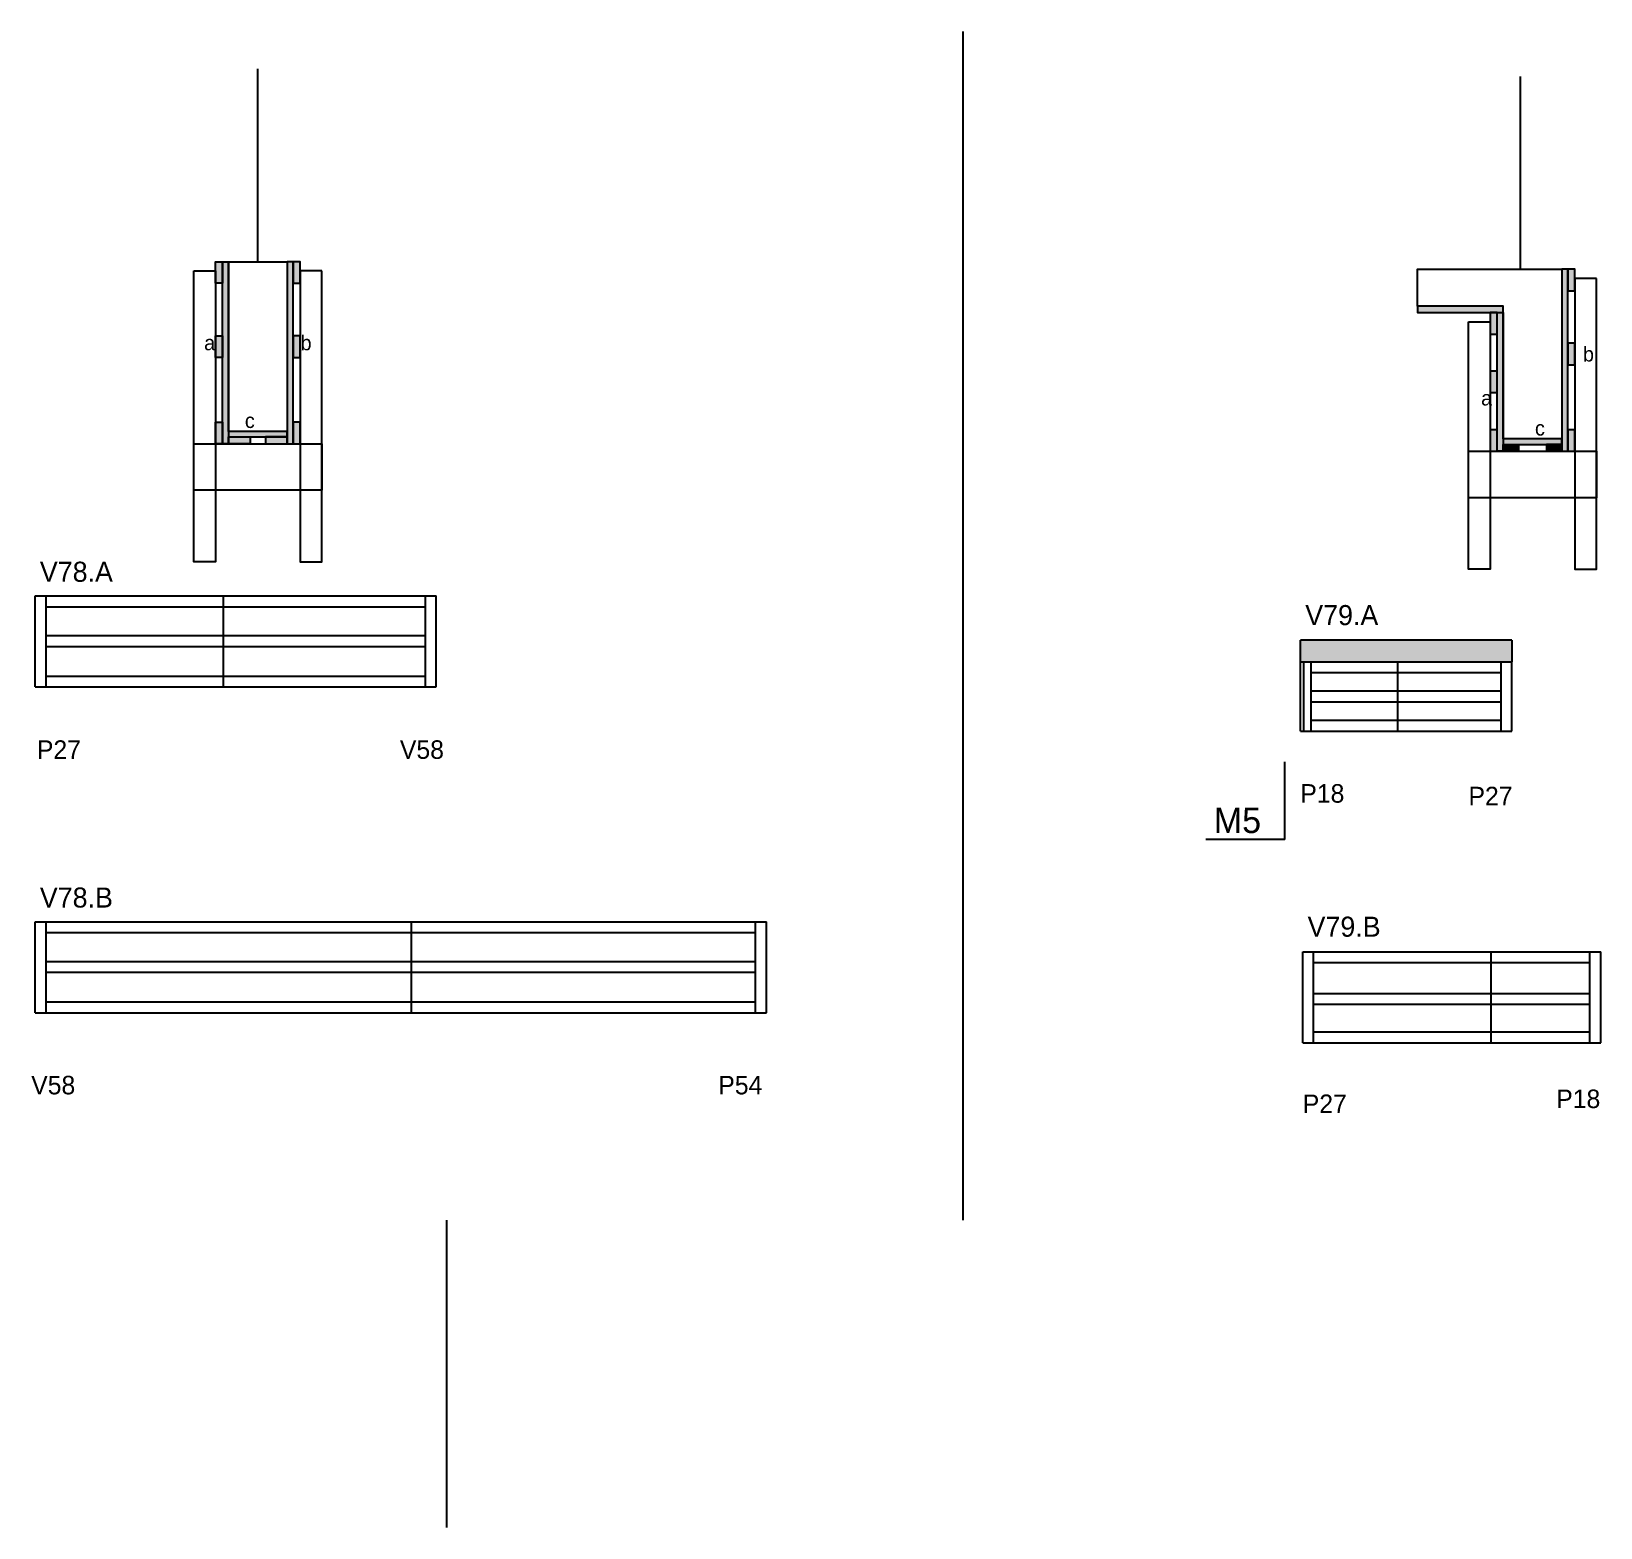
# Model space of a CAD drawing. Header units: metres. Extents: x 4304 to 5322, y 2829 to 3799.
import ezdxf

# ---------------------------------------------------------------- set-up
doc = ezdxf.new("R2010")
doc.units = ezdxf.units.M
for name, color, linetype in [('5', 7, 'Continuous'), ('CONCRETO', 7, 'Continuous'), ('COTA', 7, 'Continuous'), ('detalhes', 7, 'Continuous'), ('Hachura', 7, 'Continuous'), ('Madeira', 7, 'Continuous'), ('NOMENCLATURA', 7, 'Continuous'), ('Painéis', 7, 'Continuous'), ('SARR_2.2x7', 7, 'Continuous'), ('SARR_3.5x7', 7, 'Continuous'), ('Texto Seção', 7, 'Continuous')]:
    doc.layers.add(name, color=color, linetype=linetype)

msp = doc.modelspace()

# ---------------------------------------------------------------- hatches: boundary and pattern name
at = {"layer": 'COTA'}
h = msp.add_hatch(color=7, dxfattribs=at)
h.dxf.hatch_style = 1
h.paths.add_polyline_path([(5264.2, 3390.2), (5264.2, 3404.2), (5264.2, 3404.2), (5127, 3404.2), (5127, 3404.2), (5127.3, 3390.2), (5127.3, 3390.2), (5264.2, 3390.2)])
at = {"layer": 'Hachura'}
h = msp.add_hatch(color=7, dxfattribs=at)
h.dxf.hatch_style = 1
h.paths.add_polyline_path([(4428.2, 3635.5), (4423.8, 3635.5), (4423.8, 3635.5), (4423.8, 3649.5), (4423.8, 3649.5), (4428.2, 3649.5), (4428.2, 3649.5), (4428.2, 3635.5)])
h = msp.add_hatch(color=7, dxfattribs=at)
h.dxf.hatch_style = 1
h.paths.add_polyline_path([(4432.2, 3649.5), (4428.2, 3649.5), (4428.2, 3649.5), (4428.2, 3531.5), (4428.2, 3531.5), (4432.2, 3531.5), (4432.2, 3531.5), (4432.2, 3649.5)])
h = msp.add_hatch(color=7, dxfattribs=at)
h.dxf.hatch_style = 1
h.paths.add_polyline_path([(4474.2, 3649.5), (4470.2, 3649.5), (4470.2, 3649.5), (4470.2, 3531.5), (4470.2, 3531.5), (4474.2, 3531.5), (4474.2, 3531.5), (4474.2, 3649.5)])
h = msp.add_hatch(color=7, dxfattribs=at)
h.dxf.hatch_style = 1
h.paths.add_polyline_path([(4474.2, 3635.5), (4478.6, 3635.5), (4478.6, 3635.5), (4478.6, 3649.5), (4478.6, 3649.5), (4474.2, 3649.5), (4474.2, 3649.5), (4474.2, 3635.5)])
h = msp.add_hatch(color=7, dxfattribs=at)
h.dxf.hatch_style = 1
h.paths.add_polyline_path([(5300.5, 3644.6), (5296.5, 3644.6), (5296.5, 3644.6), (5296.5, 3526.6), (5296.5, 3526.6), (5300.5, 3526.6), (5300.5, 3526.6), (5300.5, 3644.6)])
h = msp.add_hatch(color=7, dxfattribs=at)
h.dxf.hatch_style = 1
h.paths.add_polyline_path([(5300.5, 3630.6), (5304.9, 3630.6), (5304.9, 3630.6), (5304.9, 3644.6), (5304.9, 3644.6), (5300.5, 3644.6), (5300.5, 3644.6), (5300.5, 3630.6)])
h = msp.add_hatch(color=7, dxfattribs=at)
h.dxf.hatch_style = 1
h.paths.add_polyline_path([(5258.5, 3616.6), (5258.5, 3620.6), (5258.5, 3620.6), (5202.9, 3620.6), (5202.9, 3620.6), (5202.9, 3616.6), (5202.9, 3616.6), (5258.5, 3616.6)])
h = msp.add_hatch(color=7, dxfattribs=at)
h.dxf.hatch_style = 1
h.paths.add_polyline_path([(5250.1, 3602.6), (5254.5, 3602.6), (5254.5, 3602.6), (5254.5, 3616.6), (5254.5, 3616.6), (5250.1, 3616.6), (5250.1, 3616.6), (5250.1, 3602.6)])
h = msp.add_hatch(color=7, dxfattribs=at)
h.dxf.hatch_style = 1
h.paths.add_polyline_path([(5258.5, 3616.6), (5254.5, 3616.6), (5254.5, 3616.6), (5254.5, 3526.6), (5254.5, 3526.6), (5258.5, 3526.6), (5258.5, 3526.6), (5258.5, 3616.6)])
h = msp.add_hatch(color=7, dxfattribs=at)
h.dxf.hatch_style = 1
h.paths.add_polyline_path([(4428.2, 3587.5), (4423.8, 3587.5), (4423.8, 3587.5), (4423.8, 3601.5), (4423.8, 3601.5), (4428.2, 3601.5), (4428.2, 3601.5), (4428.2, 3587.5)])
h = msp.add_hatch(color=7, dxfattribs=at)
h.dxf.hatch_style = 1
h.paths.add_polyline_path([(4474.2, 3587.5), (4478.6, 3587.5), (4478.6, 3587.5), (4478.6, 3601.5), (4478.6, 3601.5), (4474.2, 3601.5), (4474.2, 3601.5), (4474.2, 3587.5)])
h = msp.add_hatch(color=7, dxfattribs=at)
h.dxf.hatch_style = 1
h.paths.add_polyline_path([(5300.5, 3582.6), (5304.9, 3582.6), (5304.9, 3582.6), (5304.9, 3596.6), (5304.9, 3596.6), (5300.5, 3596.6), (5300.5, 3596.6), (5300.5, 3582.6)])
h = msp.add_hatch(color=7, dxfattribs=at)
h.dxf.hatch_style = 1
h.paths.add_polyline_path([(5250.1, 3564.6), (5254.5, 3564.6), (5254.5, 3564.6), (5254.5, 3578.6), (5254.5, 3578.6), (5250.1, 3578.6), (5250.1, 3578.6), (5250.1, 3564.6)])
h = msp.add_hatch(color=7, dxfattribs=at)
h.dxf.hatch_style = 1
h.paths.add_polyline_path([(4428.2, 3531.5), (4423.8, 3531.5), (4423.8, 3531.5), (4423.8, 3545.5), (4423.8, 3545.5), (4428.2, 3545.5), (4428.2, 3545.5), (4428.2, 3531.5)])
h = msp.add_hatch(color=7, dxfattribs=at)
h.dxf.hatch_style = 1
h.paths.add_polyline_path([(4474.2, 3531.5), (4478.6, 3531.5), (4478.6, 3531.5), (4478.6, 3545.5), (4478.6, 3545.5), (4474.2, 3545.5), (4474.2, 3545.5), (4474.2, 3531.5)])
h = msp.add_hatch(color=7, dxfattribs=at)
h.dxf.hatch_style = 1
h.paths.add_polyline_path([(5250.1, 3526.6), (5254.5, 3526.6), (5254.5, 3526.6), (5254.5, 3540.6), (5254.5, 3540.6), (5250.1, 3540.6), (5250.1, 3540.6), (5250.1, 3526.6)])
h = msp.add_hatch(color=7, dxfattribs=at)
h.dxf.hatch_style = 1
h.paths.add_polyline_path([(5300.5, 3526.6), (5304.9, 3526.6), (5304.9, 3526.6), (5304.9, 3540.6), (5304.9, 3540.6), (5300.5, 3540.6), (5300.5, 3540.6), (5300.5, 3526.6)])
h = msp.add_hatch(color=7, dxfattribs=at)
h.dxf.hatch_style = 1
h.paths.add_polyline_path([(4470.2, 3535.9), (4470.2, 3539.5), (4470.2, 3539.5), (4432.2, 3539.5), (4432.2, 3539.5), (4432.2, 3535.9), (4432.2, 3535.9), (4470.2, 3535.9)])
h = msp.add_hatch(color=7, dxfattribs=at)
h.dxf.hatch_style = 1
h.paths.add_polyline_path([(4432.2, 3531.5), (4432.2, 3535.9), (4432.2, 3535.9), (4446.2, 3535.9), (4446.2, 3535.9), (4446.2, 3531.5), (4446.2, 3531.5), (4432.2, 3531.5)])
h = msp.add_hatch(color=7, dxfattribs=at)
h.dxf.hatch_style = 1
h.paths.add_polyline_path([(4470.2, 3531.5), (4470.2, 3535.9), (4470.2, 3535.9), (4456.2, 3535.9), (4456.2, 3535.9), (4456.2, 3531.5), (4456.2, 3531.5), (4470.2, 3531.5)])
h = msp.add_hatch(color=7, dxfattribs=at)
h.dxf.hatch_style = 1
h.paths.add_polyline_path([(5296.5, 3531), (5296.5, 3534.6), (5296.5, 3534.6), (5258.5, 3534.6), (5258.5, 3534.6), (5258.5, 3531), (5258.5, 3531), (5296.5, 3531)])
h = msp.add_hatch(color=7, dxfattribs=at)
h.dxf.hatch_style = 1
h.paths.add_polyline_path([(5258.5, 3526.6), (5258.5, 3531), (5258.5, 3531), (5268.5, 3531), (5268.5, 3531), (5268.5, 3526.6), (5268.5, 3526.6), (5258.5, 3526.6)])
h = msp.add_hatch(color=7, dxfattribs=at)
h.dxf.hatch_style = 1
h.paths.add_polyline_path([(5296.5, 3526.6), (5296.5, 3531), (5296.5, 3531), (5286.5, 3531), (5286.5, 3531), (5286.5, 3526.6), (5286.5, 3526.6), (5296.5, 3526.6)])

# ---------------------------------------------------------------- linework, layer by layer
at = {"color": 7, "lineweight": 25}
msp.add_line((4573.8, 2828.8), (4573.8, 3028.1), dxfattribs=at)
at = {"layer": 'CONCRETO', "color": 7, "lineweight": 25}
for points in [[(4432.2, 3649.5), (4432.2, 3649.5), (4470.2, 3649.5), (4470.2, 3621.5), (4470.2, 3621.5), (4470.2, 3539.5), (4432.2, 3539.5), (4432.2, 3649.5)], [(5202.9, 3620.6), (5202.9, 3644.6), (5258.5, 3644.6), (5258.5, 3644.6), (5296.5, 3644.6), (5296.5, 3534.6), (5258.5, 3534.6), (5258.5, 3620.6)]]:
    msp.add_lwpolyline(points, close=True, dxfattribs=at)
at = {"layer": 'COTA', "color": 7, "lineweight": 25}
for p, q in [((4908.3, 3798.8), (4908.3, 3028.1)), ((5127.2, 3390.2), (5127.2, 3404.2)), ((5264.2, 3404.2), (5127.2, 3404.2)), ((5264.2, 3404.2), (5264.2, 3390.2))]:
    msp.add_line(p, q, dxfattribs=at)
at = {"layer": 'Defpoints', "color": 7, "lineweight": 25}
for p, q in [((4451.2, 3649.5), (4451.2, 3774.5)), ((5269.7, 3644.6), (5269.7, 3769.6))]:
    msp.add_line(p, q, dxfattribs=at)
at = {"layer": 'Madeira', "color": 7, "lineweight": 25}
for points in [[(4428.2, 3635.5), (4423.8, 3635.5), (4423.8, 3649.5), (4428.2, 3649.5)], [(4474.2, 3635.5), (4478.6, 3635.5), (4478.6, 3649.5), (4474.2, 3649.5)], [(5300.5, 3630.6), (5304.9, 3630.6), (5304.9, 3644.6), (5300.5, 3644.6)], [(5250.1, 3602.6), (5254.5, 3602.6), (5254.5, 3616.6), (5250.1, 3616.6)], [(4428.2, 3587.5), (4423.8, 3587.5), (4423.8, 3601.5), (4428.2, 3601.5)], [(4474.2, 3587.5), (4478.6, 3587.5), (4478.6, 3601.5), (4474.2, 3601.5)], [(5300.5, 3582.6), (5304.9, 3582.6), (5304.9, 3596.6), (5300.5, 3596.6)], [(5250.1, 3564.6), (5254.5, 3564.6), (5254.5, 3578.6), (5250.1, 3578.6)], [(4428.2, 3531.5), (4423.8, 3531.5), (4423.8, 3545.5), (4428.2, 3545.5)], [(4474.2, 3531.5), (4478.6, 3531.5), (4478.6, 3545.5), (4474.2, 3545.5)], [(5250.1, 3526.6), (5254.5, 3526.6), (5254.5, 3540.6), (5250.1, 3540.6)], [(5300.5, 3526.6), (5304.9, 3526.6), (5304.9, 3540.6), (5300.5, 3540.6)], [(4432.2, 3531.5), (4432.2, 3535.9), (4446.2, 3535.9), (4446.2, 3531.5)], [(4470.2, 3531.5), (4470.2, 3535.9), (4456.2, 3535.9), (4456.2, 3531.5)], [(5258.5, 3526.6), (5258.5, 3531), (5268.5, 3531), (5268.5, 3526.6)], [(5296.5, 3526.6), (5296.5, 3531), (5286.5, 3531), (5286.5, 3526.6)]]:
    msp.add_lwpolyline(points, close=True, dxfattribs=at)
at = {"layer": 'NOMENCLATURA', "color": 7, "lineweight": 25}
for q in [(5117, 3325.3), (5065.8, 3274.9)]:
    msp.add_line((5117, 3274.9), q, dxfattribs=at)
at = {"layer": 'Painéis', "color": 7, "lineweight": 25}
for p, q in [((4306.9, 3432.8), (4566.9, 3432.8)), ((4306.9, 3373.8), (4306.9, 3432.8)), ((4428.9, 3373.8), (4428.9, 3432.8)), ((4566.9, 3373.8), (4566.9, 3432.8)), ((5127.2, 3390.2), (5264.2, 3390.2)), ((5127.2, 3345.2), (5127.2, 3390.2)), ((5129.2, 3345.2), (5129.2, 3390.2)), ((5190.2, 3345.2), (5190.2, 3390.2)), ((5264.2, 3345.2), (5264.2, 3390.2)), ((4306.9, 3373.8), (4566.9, 3373.8)), ((5127.2, 3345.2), (5264.2, 3345.2)), ((4306.9, 3221.6), (4780.9, 3221.6)), ((4306.9, 3162.6), (4306.9, 3221.6)), ((4550.9, 3162.6), (4550.9, 3221.6)), ((4780.9, 3162.6), (4780.9, 3221.6)), ((5128.7, 3202.2), (5321.7, 3202.2)), ((5128.7, 3143.2), (5128.7, 3202.2)), ((5250.7, 3143.2), (5250.7, 3202.2)), ((5321.7, 3143.2), (5321.7, 3202.2)), ((4306.9, 3162.6), (4780.9, 3162.6)), ((5128.7, 3143.2), (5321.7, 3143.2))]:
    msp.add_line(p, q, dxfattribs=at)
for points in [[(4428.2, 3649.5), (4432.2, 3649.5), (4432.2, 3531.5), (4428.2, 3531.5)], [(4474.2, 3649.5), (4470.2, 3649.5), (4470.2, 3531.5), (4474.2, 3531.5)], [(5300.5, 3644.6), (5296.5, 3644.6), (5296.5, 3526.6), (5300.5, 3526.6)], [(5258.5, 3616.6), (5258.5, 3620.6), (5202.9, 3620.6), (5202.9, 3616.6)], [(5254.5, 3616.6), (5258.5, 3616.6), (5258.5, 3526.6), (5254.5, 3526.6)], [(4470.2, 3535.9), (4470.2, 3539.5), (4432.2, 3539.5), (4432.2, 3535.9)], [(5296.5, 3531), (5296.5, 3534.6), (5258.5, 3534.6), (5258.5, 3531)]]:
    msp.add_lwpolyline(points, close=True, dxfattribs=at)
at = {"layer": 'SARR_2.2x7', "color": 7, "lineweight": 25}
for p, q in [((4313.9, 3373.8), (4313.9, 3432.8)), ((4559.9, 3373.8), (4559.9, 3432.8)), ((4313.9, 3425.8), (4428.9, 3425.8)), ((4428.9, 3425.8), (4559.9, 3425.8)), ((4313.9, 3407.1), (4428.9, 3407.1)), ((4313.9, 3400.1), (4428.9, 3400.1)), ((4428.9, 3407.1), (4559.9, 3407.1)), ((4428.9, 3400.1), (4559.9, 3400.1)), ((5134.1, 3345.2), (5134.1, 3390.2)), ((5257.2, 3345.2), (5257.2, 3390.2)), ((4313.9, 3380.8), (4428.9, 3380.8)), ((4428.9, 3380.8), (4559.9, 3380.8)), ((5134.1, 3383.2), (5190.2, 3383.2)), ((5190.2, 3383.2), (5257.2, 3383.2)), ((5134.1, 3371.2), (5190.2, 3371.2)), ((5190.2, 3371.2), (5257.2, 3371.2)), ((5134.1, 3364.2), (5190.2, 3364.2)), ((5190.2, 3364.2), (5257.2, 3364.2)), ((5134.1, 3352.2), (5190.2, 3352.2)), ((5190.2, 3352.2), (5257.2, 3352.2)), ((4313.9, 3162.6), (4313.9, 3221.6)), ((4313.9, 3214.6), (4550.9, 3214.6)), ((4550.9, 3214.6), (4773.9, 3214.6)), ((4773.9, 3162.6), (4773.9, 3221.6)), ((4313.9, 3195.9), (4550.9, 3195.9)), ((4550.9, 3195.9), (4773.9, 3195.9)), ((5135.6, 3143.2), (5135.6, 3202.2)), ((5135.6, 3195.2), (5250.7, 3195.2)), ((5250.7, 3195.2), (5314.7, 3195.2)), ((5314.7, 3143.2), (5314.7, 3202.2)), ((4313.9, 3188.9), (4550.9, 3188.9)), ((4550.9, 3188.9), (4773.9, 3188.9)), ((5135.6, 3175.1), (5250.7, 3175.1)), ((5250.7, 3175.1), (5314.7, 3175.1)), ((4313.9, 3169.6), (4550.9, 3169.6)), ((4550.9, 3169.6), (4773.9, 3169.6)), ((5135.6, 3168.1), (5250.7, 3168.1)), ((5250.7, 3168.1), (5314.7, 3168.1)), ((5135.6, 3150.2), (5250.7, 3150.2)), ((5250.7, 3150.2), (5314.7, 3150.2))]:
    msp.add_line(p, q, dxfattribs=at)
at = {"layer": 'SARR_3.5x7', "color": 7, "lineweight": 25}
for points in [[(4409.8, 3643.5), (4423.8, 3643.5), (4423.8, 3455), (4409.8, 3455)], [(4492.6, 3643.5), (4478.6, 3643.5), (4478.6, 3455), (4492.6, 3455)], [(5318.9, 3638.6), (5304.9, 3638.6), (5304.9, 3450.1), (5318.9, 3450.1)], [(5236.1, 3610.6), (5250.1, 3610.6), (5250.1, 3450.1), (5236.1, 3450.1)], [(4409.8, 3531.5), (4492.6, 3531.5), (4492.6, 3501.4), (4409.8, 3501.4)], [(5236.1, 3526.6), (5318.9, 3526.6), (5318.9, 3496.5), (5236.1, 3496.5)]]:
    msp.add_lwpolyline(points, close=True, dxfattribs=at)

# ---------------------------------------------------------------- texts
at = {"layer": '5', "color": 7, "lineweight": 25}
for s, p in [('P27', (4308, 3327.2)), ('V58', (4543.3, 3327.2)), ('P18', (5127, 3298.8)), ('P27', (5236, 3297.1)), ('V58', (4304.3, 3109.7)), ('P54', (4749.7, 3109.7)), ('P18', (5292.9, 3100.8)), ('P27', (5128.6, 3097.6))]:
    msp.add_text(s, height=12, dxfattribs=at).set_placement(p)
at = {"layer": 'detalhes', "color": 7, "lineweight": 25}
for s, p in [('b', (4478.9, 3592.1)), ('a', (4416.4, 3592.1)), ('b', (5310.2, 3584.8)), ('a', (5244.2, 3556.3)), ('c', (4442.8, 3541.7)), ('c', (5279.1, 3536.8))]:
    msp.add_text(s, height=9.6, dxfattribs=at).set_placement(p)
at = {"layer": 'NOMENCLATURA', "color": 7, "lineweight": 25}
msp.add_text('M5', height=16.5, dxfattribs=at).set_placement((5070.9, 3279.1))
at = {"layer": 'Texto Seção', "color": 7, "lineweight": 25}
for s, p in [('V78.A', (4309.9, 3442)), ('V79.A', (5130.2, 3413.9)), ('V78.B', (4309.9, 3230.8)), ('V79.B', (5131.7, 3211.9))]:
    msp.add_text(s, height=13, dxfattribs=at).set_placement(p)

doc.saveas('drawing.dxf')
